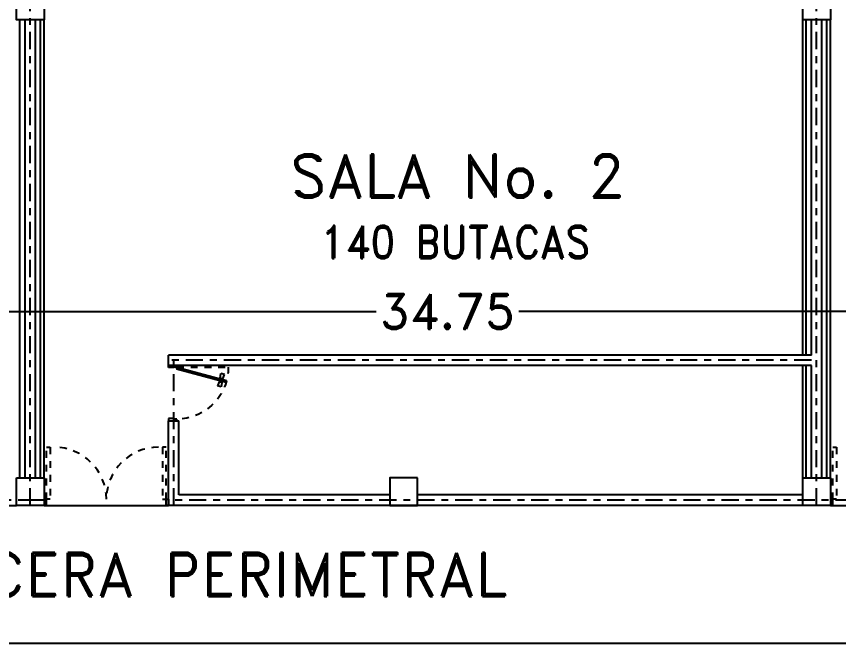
# Model space of a CAD drawing. Header units: millimetres. Extents: x 1590 to 1932, y -48 to 167.
# Drawn here: x 1751.35 to 1763.24, y 24.07 to 33.14 of the extents above; entities that cross this region are included whole.
import ezdxf

# ---------------------------------------------------------------- set-up
doc = ezdxf.new("R2010")
doc.units = ezdxf.units.MM
doc.header["$LTSCALE"] = 0.1
doc.header["$MEASUREMENT"] = 0
doc.header["$PDMODE"] = 35
doc.header["$PDSIZE"] = 0.75
doc.linetypes.add('CENTERX2', pattern=[4, 2.5, -0.5, 0.5, -0.5])
doc.linetypes.add('HIDDEN2', pattern=[0.1875, 0.125, -0.0625])
doc.layers.get('0').update_dxf_attribs({"linetype": 'CONTINUOUS'})
doc.layers.get('DEFPOINTS').update_dxf_attribs({"linetype": 'CONTINUOUS'})
for name, color, linetype in [('CALLES', 3, 'CONTINUOUS'), ('DIVI', 2, 'CONTINUOUS'), ('FC', 8, 'HIDDEN2'), ('PARED', 4, 'CONTINUOUS'), ('TERRENO', 4, 'CONTINUOUS'), ('TEXT', 3, 'CONTINUOUS')]:
    doc.layers.add(name, color=color, linetype=linetype)
doc.styles.add('ROMAND', font='romand.shx')
doc.dimstyles.new('URBA', dxfattribs={"dimtxt": 20, "dimasz": 0.5, "dimexe": 1.25, "dimexo": 0.63, "dimgap": 0.63, "dimtad": 0, "dimtih": 1, "dimtoh": 1, "dimzin": 1, "dimdsep": 46, "dimtxsty": 'ROMAND', "dimcen": 2.5, "dimclrd": 1, "dimclre": 1, "dimclrt": 3, "dimadec": 0, "dimazin": 0, "dimtfac": 1, "dimtmove": 0, "dimatfit": 3, "dimfxl": 1, "dimtvp": 1, "dimtolj": 1, "dimtzin": 1, "dimarcsym": 0})

# ---------------------------------------------------------------- blocks, each defined once
blk = doc.blocks.new('P-GIRO-D')
at = {"color": 2}
for p, q in [((-0.281, 1.048), (-0.31, 1.041)), ((-0.31, 1.041), (-0.069, 0.142)), ((-0.281, 1.048), (-0.04, 0.15)), ((-0.31, 0.963), (-0.389, 0.952)), ((-0.389, 0.952), (-0.371, 0.884)), ((-0.297, 0.915), (-0.371, 0.884)), ((-0.31, 0.963), (-0.297, 0.915)), ((-0.288, 0.958), (-0.307, 0.953)), ((-0.28, 0.929), (-0.299, 0.924)), ((-0.239, 0.971), (-0.259, 0.966)), ((-0.232, 0.942), (-0.251, 0.937)), ((-0.242, 0.981), (-0.167, 1.011)), ((-0.242, 0.981), (-0.229, 0.933)), ((-0.229, 0.933), (-0.149, 0.944)), ((-0.167, 1.011), (-0.149, 0.944)), ((-1, 0.15), (-0.97, 0.15)), ((-0.97, 0.15), (-0.97, 0.1)), ((-0.04, 0.15), (-0.069, 0.142)), ((-0.03, 0.15), (-0.03, 0.1)), ((0, 0.15), (-0.03, 0.15)), ((-0.96, 0), (-1, 0)), ((-0.97, 0.1), (-0.96, 0.1)), ((-0.96, 0.1), (-0.96, 0)), ((-0.04, 0.1), (-0.04, 0)), ((-0.03, 0.1), (-0.04, 0.1)), ((-0.04, 0), (0, 0))]:
    blk.add_line(p, q, dxfattribs=at)
at = {"color": 1, "linetype": 'HIDDEN2'}
blk.add_line((-0.03, 0.15), (-0.03, 1.08), dxfattribs=at)
blk.add_arc((-0.04, 0.15), 0.93, 89.3839, 180, dxfattribs=at)
blk = doc.blocks.new('UTP1$0$DIMBLOCK')
at = {"color": 1}
blk.add_line((-7.5, 0), (10.5, 0), dxfattribs=at)
at = {"color": 4}
blk.add_line((-5.25, -5.25), (5.25, 5.25), dxfattribs=at)
blk = doc.blocks.new('*D361')
at = {"color": 1, "linetype": 'Continuous', "transparency": 16777216}
for p, q in [((1740.028, 26.128), (1740.028, 29.049)), ((1774.447, 26.128), (1774.447, 29.049)), ((1740.048, 28.869), (1756.552, 28.869)), ((1774.427, 28.869), (1758.616, 28.869))]:
    blk.add_line(p, q, dxfattribs=at)
at = {"layer": 'DEFPOINTS', "color": 0, "linetype": 'Continuous', "transparency": 16777216}
for p in [(1774.447, 28.869), (1740.028, 26.065), (1774.447, 26.065)]:
    blk.add_point(p, dxfattribs=at)
at = {"color": 1, "linetype": 'Continuous', "transparency": 16777216, "xscale": 0.02, "yscale": 0.02, "zscale": 0.02, "rotation": 180}
blk.add_blockref('UTP1$0$DIMBLOCK', (1740.028, 28.869), dxfattribs=at)
at = {"color": 1, "linetype": 'Continuous', "transparency": 16777216, "xscale": 0.02, "yscale": 0.02, "zscale": 0.02}
blk.add_blockref('UTP1$0$DIMBLOCK', (1774.447, 28.869), dxfattribs=at)
at = {"color": 3, "linetype": 'Continuous', "transparency": 16777216, "insert": (1757.584, 28.869), "char_height": 0.5, "attachment_point": 5, "style": 'ROMAND'}
blk.add_mtext('\\A1;34.75', dxfattribs=at)

msp = doc.modelspace()

# ---------------------------------------------------------------- linework, layer by layer
at = {"color": 2, "linetype": 'Continuous'}
for p, q in [((1749.5505, 26.0654), (1751.351, 26.0654)), ((1751.7505, 26.0654), (1753.551, 26.0654)), ((1763.124, 26.0654), (1764.9245, 26.0654))]:
    msp.add_line(p, q, dxfattribs=at)
at = {"layer": 'CALLES', "color": 6, "linetype": 'Continuous'}
for points in [[(1751.351, 33.4904), (1751.751, 33.4904), (1751.751, 33.0904), (1751.351, 33.0904)], [(1762.724, 33.4904), (1763.124, 33.4904), (1763.124, 33.0904), (1762.724, 33.0904)], [(1751.351, 26.4654), (1751.751, 26.4654), (1751.751, 26.0654), (1751.351, 26.0654)], [(1757.151, 26.4654), (1756.751, 26.4654), (1756.751, 26.0654), (1757.151, 26.0654)], [(1762.724, 26.4654), (1763.124, 26.4654), (1763.124, 26.0654), (1762.724, 26.0654)]]:
    msp.add_lwpolyline(points, close=True, dxfattribs=at)
at = {"layer": 'DIVI'}
for p, q in [((1751.401, 26.4654), (1751.401, 33.0904)), ((1751.701, 26.4654), (1751.701, 33.0904)), ((1751.751, 26.4654), (1751.751, 33.0904)), ((1762.724, 28.2404), (1762.724, 33.0904)), ((1762.774, 28.2404), (1762.774, 33.0904)), ((1763.074, 26.4654), (1763.074, 33.0904)), ((1763.124, 26.4654), (1763.124, 33.0904)), ((1762.724, 26.4654), (1762.724, 28.0904)), ((1762.774, 26.4654), (1762.774, 28.0904))]:
    msp.add_line(p, q, dxfattribs=at)
at = {"layer": 'FC'}
for points in [[(1751.8388, 26.1533), (1751.7839, 26.1533), (1751.7839, 26.9057), (1751.8388, 26.9057)], [(1753.4635, 26.1533), (1753.5184, 26.1533), (1753.5184, 26.9057), (1753.4635, 26.9057)], [(1763.2119, 26.1533), (1763.157, 26.1533), (1763.157, 26.9057), (1763.2119, 26.9057)], [(1751.7839, 26.0654), (1751.7839, 26.1533), (1751.751, 26.1533), (1751.751, 26.0654)], [(1753.5184, 26.0654), (1753.5184, 26.1533), (1753.5514, 26.1533), (1753.5514, 26.0654)], [(1763.157, 26.0654), (1763.157, 26.1533), (1763.124, 26.1533), (1763.124, 26.0654)]]:
    msp.add_lwpolyline(points, close=True, dxfattribs=at)
for centre, start, end in [((1751.8988, 26.1533), 0, 90), ((1753.4036, 26.1533), 90, 180)]:
    msp.add_arc(centre, 0.7524, start, end, dxfattribs=at)
at = {"layer": 'PARED', "color": 8, "linetype": 'CENTERX2'}
for p, q in [((1751.551, 26.0654), (1751.551, 48.2904)), ((1762.924, 26.0654), (1762.924, 48.2904)), ((1753.626, 26.0654), (1753.626, 28.2404)), ((1762.849, 28.1654), (1753.551, 28.1654)), ((1751.626, 26.1404), (1740.0279, 26.1404)), ((1751.751, 26.1404), (1751.551, 26.1404)), ((1774.4471, 26.1404), (1753.551, 26.1404))]:
    msp.add_line(p, q, dxfattribs=at)
at = {"layer": 'PARED', "color": 4}
for p, q in [((1751.476, 26.4654), (1751.476, 33.0904)), ((1751.626, 26.4654), (1751.626, 33.0904)), ((1762.849, 28.2404), (1762.849, 33.0904)), ((1762.999, 28.2404), (1762.999, 33.0904)), ((1762.849, 28.2404), (1753.551, 28.2404)), ((1762.999, 26.4654), (1762.999, 28.2404)), ((1762.849, 28.0904), (1753.551, 28.0904)), ((1762.849, 26.4654), (1762.849, 28.0904)), ((1753.551, 27.2904), (1753.701, 27.2904)), ((1753.551, 26.0654), (1753.551, 27.2904)), ((1753.701, 26.2154), (1753.701, 27.2904)), ((1756.751, 26.2154), (1753.701, 26.2154)), ((1762.724, 26.2154), (1757.151, 26.2154)), ((1762.724, 26.0654), (1753.551, 26.0654))]:
    msp.add_line(p, q, dxfattribs=at)
at = {"layer": 'PARED', "color": 3}
for p, q in [((1753.551, 28.0904), (1753.551, 28.2404)), ((1751.626, 26.0654), (1751.476, 26.0654))]:
    msp.add_line(p, q, dxfattribs=at)
at = {"layer": 'TERRENO', "color": 5, "linetype": 'Continuous'}
msp.add_line((1776.4555, 24.0654), (1720.9055, 24.0654), dxfattribs=at)

# ---------------------------------------------------------------- block references
at = {"layer": 'PARED', "xscale": -0.8, "yscale": 0.8, "rotation": 270}
msp.add_blockref('P-GIRO-D', (1753.551, 28.0904), dxfattribs=at)

# ---------------------------------------------------------------- texts
at = {"layer": 'TEXT', "style": 'ROMAND'}
for s, p in [('SALA No. 2', (1755.3049, 30.5184)), ('ACERA PERIMETRAL', (1750.3777, 24.7508))]:
    msp.add_text(s, height=0.625, dxfattribs=at).set_placement(p)
at = {"layer": 'TEXT', "color": 2, "style": 'ROMAND', "width": 0.9}
msp.add_text('140 BUTACAS', height=0.46875, dxfattribs=at).set_placement((1755.7467, 29.6413))

# ---------------------------------------------------------------- dimensions: what is measured, and where the dimension line sits
at = {"color": 8, "linetype": 'Continuous'}
dim = msp.add_linear_dim(base=(1774.4471, 28.8687), p1=(1740.0279, 26.0654), p2=(1774.4471, 26.0654), text='34.75', dimstyle='URBA', override={"dimtxt": 0.5, "dimasz": 0.02, "dimexe": 0.18, "dimexo": 0.0625, "dimgap": 0.02, "dimzin": 0, "dimblk1": 'UTP1$0$DIMBLOCK', "dimblk2": 'UTP1$0$DIMBLOCK', "dimsah": 1, "dimcen": 0.09, "dimtdec": 4, "dimtofl": 0, "dimtvp": 0, "dimtzin": 0}, dxfattribs=at)
dim.commit()
dim.dimension.update_dxf_attribs({"geometry": '*D361', "text_midpoint": (1757.5837, 28.8687), "dimtype": 160})

doc.saveas('drawing.dxf')
